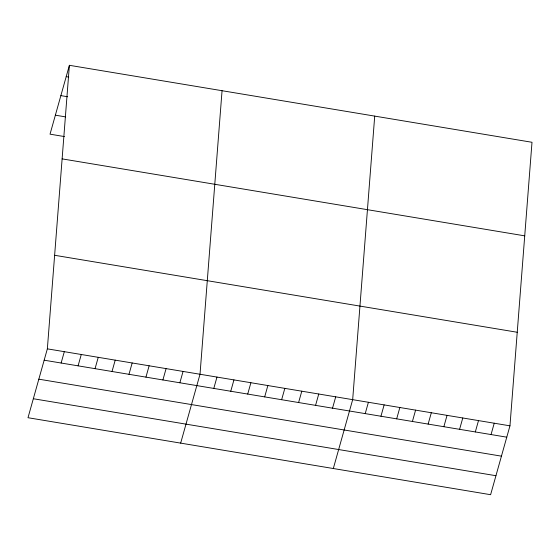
<?xml version="1.0" encoding="UTF-8"?>
<svg xmlns="http://www.w3.org/2000/svg" width="560" height="560" viewBox="0 0 560 560"><rect width="100%" height="100%" fill="white"/><g stroke="black" fill="none" stroke-linecap="round" stroke-linejoin="round"><path stroke-width="0.84" d="M47.355 348.852L69.391 65.303L532 142.282L509.964 425.831L490.609 494.697L28 417.718L47.355 348.852L509.964 425.831M222.054 90.706L200.018 374.255L180.663 443.121M374.717 116.109L352.674 399.658L333.319 468.524M69.391 65.303L50.036 134.169L64.456 136.57M61.131 363.02L64.316 351.68M78.092 365.841L81.284 354.501M95.053 368.662L98.245 357.322M112.021 371.483L115.206 360.143M128.982 374.311L132.167 362.964M145.943 377.132L149.128 365.792M162.904 379.953L166.089 368.613M179.865 382.774L183.057 371.434M213.794 388.423L216.979 377.076M230.755 391.244L233.94 379.904M247.716 394.065L250.901 382.725M264.677 396.886L267.862 385.546M281.638 399.707L284.83 388.367M298.599 402.535L301.791 391.195M315.567 405.356L318.752 394.016M332.528 408.177L335.713 396.837M365.218 413.616L368.403 402.276M380.947 416.234L384.132 404.894M396.676 418.852L399.861 407.512M412.405 421.47L415.59 410.13M428.134 424.088L431.319 412.748M443.863 426.706L447.048 415.359M459.592 429.317L462.777 417.977M475.314 431.935L478.506 420.595M491.043 434.553L494.235 423.213M66.206 76.643L68.754 77.07M60.872 95.627L67.655 96.761M55.37 115.185L65.548 116.879M62.125 158.879L524.727 235.851M54.628 255.283L517.237 332.262M44.17 360.199L506.772 437.171M38.836 379.176L501.438 456.155M33.334 398.734L495.943 475.713"/></g></svg>
